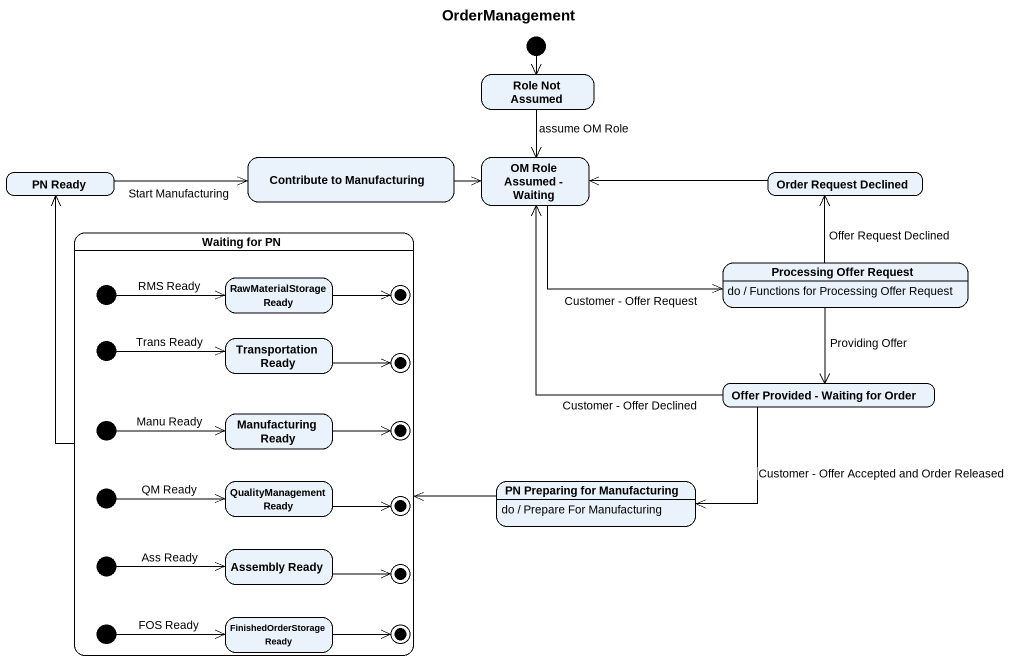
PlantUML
@startuml
title OrderManagement
hide empty description
state "Role Not Assumed" as Role_Not_Assumed
state "PN Ready" as PN_Ready
state "Contribute to Manufacturing" as Contribute_to_Manufacturing
state "OM Role Assumed - Waiting" as OM_Role_Assumed_Waiting
state "Order Request Declined" as Order_Request_Declined
state "Waiting for PN" as Waiting_for_PN {
  state "RawMaterialStorage Ready" as RawMaterialStorage_Ready
  state initial2 <<start>>
  state final1 <<end>>
  state initial3 <<start>>
  state "Transportation Ready" as Transportation_Ready
  state final2 <<end>>
  state initial4 <<start>>
  state "Manufacturing Ready" as Manufacturing_Ready
  state final3 <<end>>
  state initial5 <<start>>
  state "QualityManagement Ready" as QualityManagement_Ready
  state final4 <<end>>
  state initial6 <<start>>
  state "Assembly Ready" as Assembly_Ready
  state final5 <<end>>
  state "FinishedOrderStorage Ready" as FinishedOrderStorage_Ready
  state initial7 <<start>>
  state final6 <<end>>
}
state "Processing Offer Request" as Processing_Offer_Request
Processing_Offer_Request : do / Functions for Processing Offer Request
state "Offer Provided - Waiting for Order" as Offer_Provided_Waiting_for
state "PN Preparing for Manufacturing" as PN_Preparing_for
PN_Preparing_for : do / Prepare For Manufacturing
[*] --> Role_Not_Assumed
Role_Not_Assumed --> OM_Role_Assumed_Waiting : assume OM Role
PN_Ready -right-> Contribute_to_Manufacturing : Start Manufacturing
Contribute_to_Manufacturing -right-> OM_Role_Assumed_Waiting
OM_Role_Assumed_Waiting -right-> Processing_Offer_Request : Customer - Offer Request
Order_Request_Declined -left-> OM_Role_Assumed_Waiting
Waiting_for_PN -up-> PN_Ready
RawMaterialStorage_Ready -right-> final1
Processing_Offer_Request -up-> Order_Request_Declined : Offer Request Declined
Processing_Offer_Request --> Offer_Provided_Waiting_for : Providing Offer
initial2 -right-> RawMaterialStorage_Ready : RMS Ready
initial3 -right-> Transportation_Ready : Trans Ready
Transportation_Ready -right-> final2
initial4 -right-> Manufacturing_Ready : Manu Ready
Manufacturing_Ready -right-> final3
Offer_Provided_Waiting_for -up-> OM_Role_Assumed_Waiting : Customer - Offer Declined
Offer_Provided_Waiting_for -left-> PN_Preparing_for : Customer - Offer Accepted and Order Released
initial5 -right-> QualityManagement_Ready : QM Ready
QualityManagement_Ready -right-> final4
PN_Preparing_for -left-> Waiting_for_PN
initial6 -right-> Assembly_Ready : Ass Ready
Assembly_Ready -right-> final5
FinishedOrderStorage_Ready -right-> final6
initial7 -right-> FinishedOrderStorage_Ready : FOS Ready
@enduml
